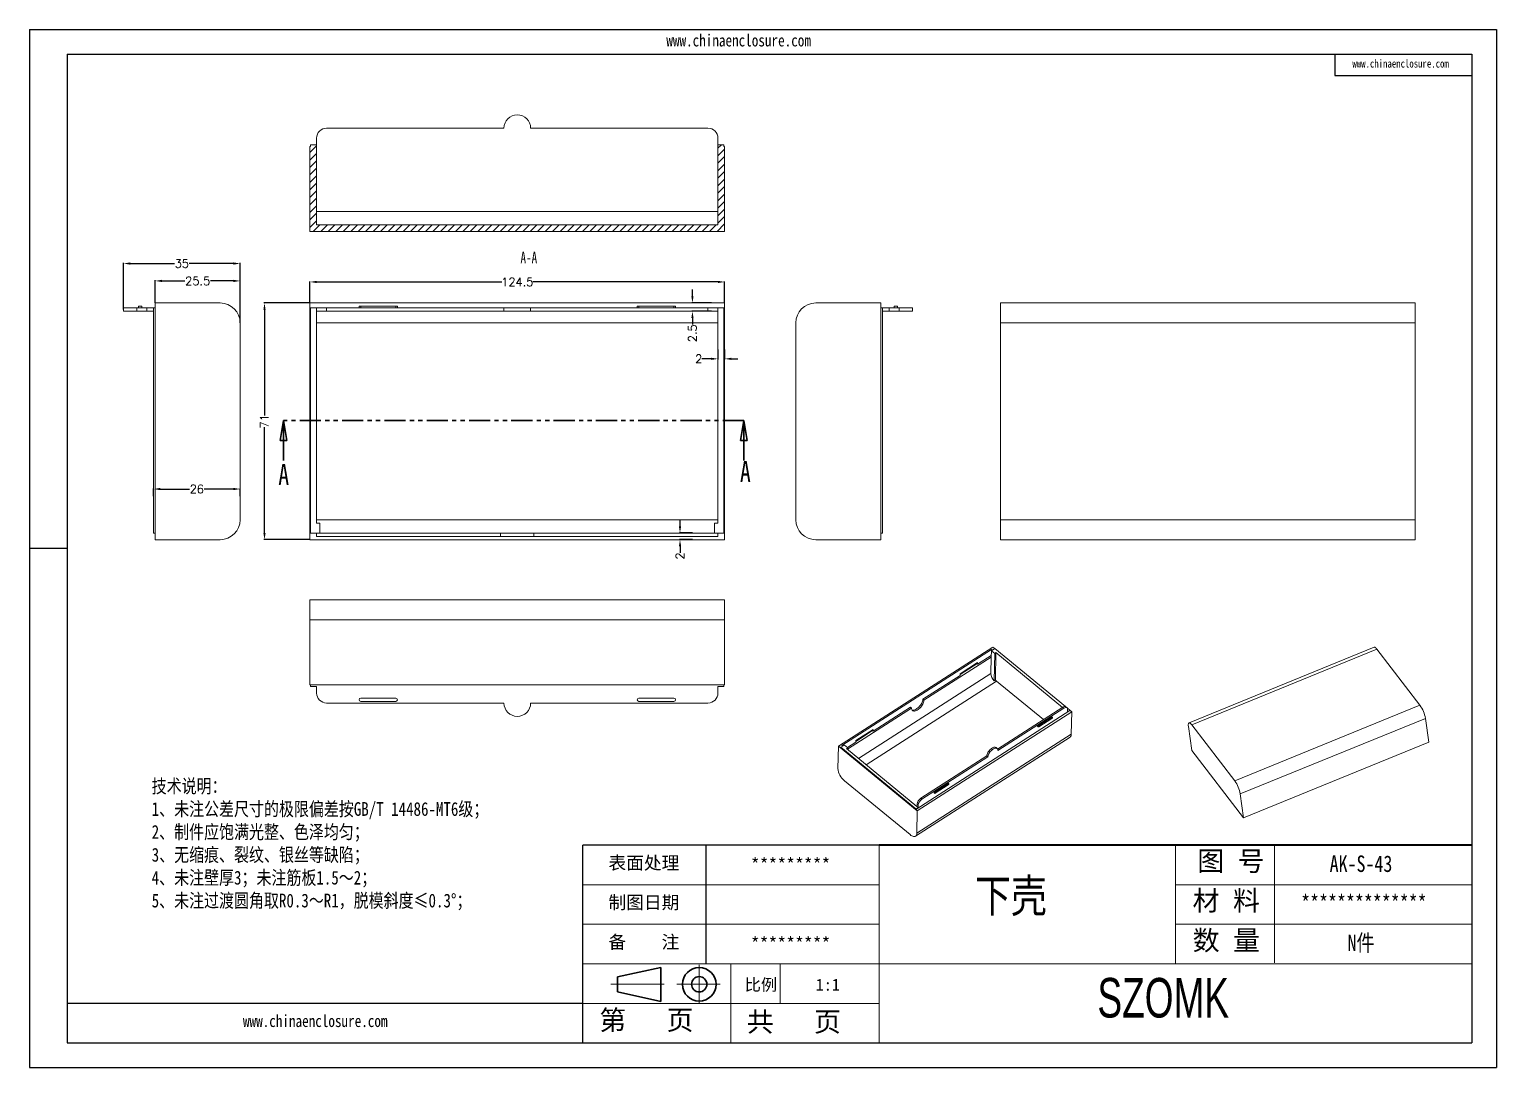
# Model space of a CAD drawing. Header units: inches. Extents: x 1837 to 2754, y 1089 to 1400.
# Drawn here: x 1837.1 to 2277.6, y 1088.5 to 1400 of the extents above; entities that cross this region are included whole.
import ezdxf

# ---------------------------------------------------------------- set-up
doc = ezdxf.new("R2010")
doc.units = ezdxf.units.IN
doc.linetypes.add('CENTER2', pattern=[28.575, 19.05, -3.175, 3.175, -3.175])
doc.linetypes.add('PHANTOM', pattern=[12.7, 6.35, -1.27, 1.27, -1.27, 1.27, -1.27])
doc.layers.add('文字', color=81, linetype='Continuous')
for name, color, linetype, lineweight in [('粗实线', 7, 'Continuous', 30), ('细实线', 3, 'Continuous', 9), ('细点划线', 2, 'CENTER2', 9)]:
    doc.layers.add(name, color=color, linetype=linetype, lineweight=lineweight)
doc.styles.add('SLDTEXTSTYLE0', font='TXT', dxfattribs={"width": 0.75})
doc.styles.add('SLDTEXTSTYLE3', font='TXT', dxfattribs={"width": 0.7})
doc.styles.get("Standard").update_dxf_attribs({"font": 'txt', "bigfont": 'gbcbig.shx'})
doc.styles.add('宋体', font='', dxfattribs={"width": 0.8, "height": 3.5})
doc.styles.add('长仿宋', font='', dxfattribs={"width": 0.7, "height": 4})
doc.styles.get('宋体').set_extended_font_data('SimSun')
doc.styles.get('长仿宋').set_extended_font_data('SimSun')
doc.dimstyles.new('2.5', dxfattribs={"dimtxt": 2.5, "dimasz": 2, "dimexe": 0.18, "dimexo": 0.0625, "dimgap": 0.09, "dimtad": 0, "dimzin": 12, "dimdsep": 46, "dimtxsty": 'Standard', "dimcen": 2, "dimclrd": 3, "dimclre": 3, "dimadec": 0, "dimazin": 0, "dimtfac": 1, "dimtofl": 0, "dimtmove": 0, "dimatfit": 3, "dimfxl": 1, "dimtolj": 1, "dimtzin": 0, "dimarcsym": 0})

# ---------------------------------------------------------------- blocks, each defined once
blk = doc.blocks.new('_CLOSED')
at = {"color": 0, "linetype": 'ByBlock', "lineweight": -2}
for p, q in [((-1, 0.166667), (0, 0)), ((-1, 0.166667), (-1, -0.166667)), ((0, 0), (-1, -0.166667)), ((0, 0), (-1, 0))]:
    blk.add_line(p, q, dxfattribs=at)
blk = doc.blocks.new('*D82')
at = {"color": 3, "lineweight": -2}
for p, q in [((1921.37, 1317.96), (1921.37, 1324.39)), ((1923.37, 1324.21), (1978.94, 1324.21)), ((2043.87, 1324.21), (1988.29, 1324.21)), ((2045.87, 1317.96), (2045.87, 1324.39))]:
    blk.add_line(p, q, dxfattribs=at)
at = {"color": 3}
for points in [[(1923.37, 1324.55), (1923.37, 1323.88), (1921.37, 1324.21)], [(2043.87, 1324.55), (2043.87, 1323.88), (2045.87, 1324.21)]]:
    blk.add_solid(points, dxfattribs=at)
at = {"layer": 'Defpoints', "color": 0}
for p in [(2045.87, 1324.21), (1921.37, 1317.9), (2045.87, 1317.9)]:
    blk.add_point(p, dxfattribs=at)
at = {"color": 0, "insert": (1983.62, 1324.21), "char_height": 2.5, "attachment_point": 5}
blk.add_mtext('\\A1;124.5', dxfattribs=at)
blk = doc.blocks.new('*D83')
at = {"color": 3, "lineweight": -2}
for p, q in [((1921.31, 1317.9), (1907.54, 1317.9)), ((1907.72, 1315.9), (1907.72, 1284.15)), ((1907.72, 1248.9), (1907.72, 1280.64)), ((1921.31, 1246.9), (1907.54, 1246.9))]:
    blk.add_line(p, q, dxfattribs=at)
at = {"color": 3}
for points in [[(1907.39, 1315.9), (1908.06, 1315.9), (1907.72, 1317.9)], [(1907.39, 1248.9), (1908.06, 1248.9), (1907.72, 1246.9)]]:
    blk.add_solid(points, dxfattribs=at)
at = {"layer": 'Defpoints', "color": 0}
for p in [(1907.72, 1317.9), (1921.37, 1317.9), (1921.37, 1246.9)]:
    blk.add_point(p, dxfattribs=at)
at = {"color": 0, "insert": (1907.72, 1282.4), "char_height": 2.5, "attachment_point": 5, "rotation": 90}
blk.add_mtext('\\A1;71', dxfattribs=at)
blk = doc.blocks.new('*D84')
at = {"color": 3, "lineweight": -2}
for p, q in [((1874.91, 1317.96), (1874.91, 1324.7)), ((1876.91, 1324.52), (1883.82, 1324.52)), ((1898.41, 1324.52), (1891.5, 1324.52)), ((1900.41, 1311.96), (1900.41, 1324.7))]:
    blk.add_line(p, q, dxfattribs=at)
at = {"color": 3}
for points in [[(1876.91, 1324.85), (1876.91, 1324.18), (1874.91, 1324.52)], [(1898.41, 1324.85), (1898.41, 1324.18), (1900.41, 1324.52)]]:
    blk.add_solid(points, dxfattribs=at)
at = {"layer": 'Defpoints', "color": 0}
for p in [(1874.91, 1324.52), (1874.91, 1317.9), (1900.41, 1311.9)]:
    blk.add_point(p, dxfattribs=at)
at = {"color": 0, "insert": (1887.66, 1324.52), "char_height": 2.5, "attachment_point": 5}
blk.add_mtext('\\A1;25.5', dxfattribs=at)
blk = doc.blocks.new('*D85')
at = {"color": 3, "lineweight": -2}
for p, q in [((1865.41, 1315.96), (1865.41, 1329.92)), ((1867.41, 1329.74), (1880.74, 1329.74)), ((1898.41, 1329.74), (1885.08, 1329.74)), ((1900.41, 1311.96), (1900.41, 1329.92))]:
    blk.add_line(p, q, dxfattribs=at)
at = {"color": 3}
for points in [[(1867.41, 1330.07), (1867.41, 1329.4), (1865.41, 1329.74)], [(1898.41, 1330.07), (1898.41, 1329.4), (1900.41, 1329.74)]]:
    blk.add_solid(points, dxfattribs=at)
at = {"layer": 'Defpoints', "color": 0}
for p in [(1865.41, 1329.74), (1865.41, 1315.9), (1900.41, 1311.9)]:
    blk.add_point(p, dxfattribs=at)
at = {"color": 0, "insert": (1882.91, 1329.74), "char_height": 2.5, "attachment_point": 5}
blk.add_mtext('\\A1;35', dxfattribs=at)
blk = doc.blocks.new('*D86')
at = {"color": 3, "lineweight": -2}
for p, q in [((1874.41, 1259.91), (1874.41, 1262.27)), ((1876.41, 1262.09), (1885.24, 1262.09)), ((1898.41, 1262.09), (1889.58, 1262.09)), ((1900.41, 1259.91), (1900.41, 1262.27))]:
    blk.add_line(p, q, dxfattribs=at)
at = {"color": 3}
for points in [[(1876.41, 1262.42), (1876.41, 1261.75), (1874.41, 1262.09)], [(1898.41, 1262.42), (1898.41, 1261.75), (1900.41, 1262.09)]]:
    blk.add_solid(points, dxfattribs=at)
at = {"layer": 'Defpoints', "color": 0}
for p in [(1874.41, 1262.09), (1874.41, 1259.85), (1900.41, 1259.85)]:
    blk.add_point(p, dxfattribs=at)
at = {"color": 0, "insert": (1887.41, 1262.09), "char_height": 2.5, "attachment_point": 5}
blk.add_mtext('\\A1;26', dxfattribs=at)
blk = doc.blocks.new('*D88')
at = {"color": 3, "lineweight": -2}
for p, q in [((2036.21, 1319.9), (2036.21, 1321.9)), ((2041.89, 1317.9), (2036.03, 1317.9)), ((2041.89, 1315.4), (2036.03, 1315.4)), ((2036.21, 1313.4), (2036.21, 1311.4))]:
    blk.add_line(p, q, dxfattribs=at)
at = {"color": 3}
for points in [[(2035.87, 1319.9), (2036.54, 1319.9), (2036.21, 1317.9)], [(2035.87, 1313.4), (2036.54, 1313.4), (2036.21, 1315.4)]]:
    blk.add_solid(points, dxfattribs=at)
at = {"layer": 'Defpoints', "color": 0}
for p in [(2041.95, 1317.9), (2036.21, 1315.4), (2041.95, 1315.4)]:
    blk.add_point(p, dxfattribs=at)
at = {"color": 0, "insert": (2036.21, 1308.81), "char_height": 2.5, "attachment_point": 5, "rotation": 90}
blk.add_mtext('\\A1;2.5', dxfattribs=at)
blk = doc.blocks.new('*D89')
at = {"color": 3, "lineweight": -2}
for p, q in [((2043.87, 1303.93), (2043.87, 1300.97)), ((2045.87, 1303.93), (2045.87, 1300.97)), ((2041.87, 1301.15), (2039, 1301.15)), ((2047.87, 1301.15), (2049.87, 1301.15))]:
    blk.add_line(p, q, dxfattribs=at)
at = {"color": 3}
for points in [[(2041.87, 1301.48), (2041.87, 1300.81), (2043.87, 1301.15)], [(2047.87, 1301.48), (2047.87, 1300.81), (2045.87, 1301.15)]]:
    blk.add_solid(points, dxfattribs=at)
at = {"layer": 'Defpoints', "color": 0}
for p in [(2043.87, 1304), (2045.87, 1304), (2043.87, 1301.15)]:
    blk.add_point(p, dxfattribs=at)
at = {"color": 0, "insert": (2038.07, 1301.15), "char_height": 2.5, "attachment_point": 5}
blk.add_mtext('\\A1;2', dxfattribs=at)
blk = doc.blocks.new('*D90')
at = {"color": 3, "lineweight": -2}
for p, q in [((2032.47, 1250.9), (2032.47, 1252.9)), ((2036.2, 1248.9), (2032.29, 1248.9)), ((2036.2, 1246.9), (2032.29, 1246.9)), ((2032.47, 1244.9), (2032.47, 1242.9))]:
    blk.add_line(p, q, dxfattribs=at)
at = {"color": 3}
for points in [[(2032.14, 1250.9), (2032.81, 1250.9), (2032.47, 1248.9)], [(2032.14, 1244.9), (2032.81, 1244.9), (2032.47, 1246.9)]]:
    blk.add_solid(points, dxfattribs=at)
at = {"layer": 'Defpoints', "color": 0}
for p in [(2032.47, 1248.9), (2036.27, 1248.9), (2036.27, 1246.9)]:
    blk.add_point(p, dxfattribs=at)
at = {"color": 0, "insert": (2032.47, 1241.97), "char_height": 2.5, "attachment_point": 5, "rotation": 90}
blk.add_mtext('\\A1;2', dxfattribs=at)

msp = doc.modelspace()

# ---------------------------------------------------------------- hatches: boundary and pattern name
at = {"linetype": 'Continuous', "lineweight": 0}
h = msp.add_hatch(dxfattribs=at)
h.set_pattern_fill('ANSI31', color=4, scale=0.5, style=0)
h.set_pattern_definition([(45, (-538.1754, -353.3946), (-1.122532, 1.122532), [])])
h.paths.add_polyline_path([(1923.368, 1365.341), (1921.568, 1365.341), (1921.568, 1364.841), (1921.368, 1364.841), (1921.368, 1339.341), (2045.868, 1339.341), (2045.868, 1364.841), (2045.668, 1364.841), (2045.668, 1365.341), (2043.868, 1365.341), (2043.868, 1341.341), (1923.368, 1341.341)], flags=0)

# ---------------------------------------------------------------- linework, layer by layer
for p, q in [((1837.128, 1399.984), (2277.64, 1399.984)), ((1837.128, 1399.984), (1837.128, 1088.511)), ((2277.64, 1399.984), (2277.64, 1088.511)), ((1848.527, 1392.568), (2270.224, 1392.568)), ((1848.527, 1392.568), (1848.527, 1095.927)), ((2229.024, 1392.568), (2229.024, 1386.131)), ((2270.224, 1392.568), (2270.224, 1095.927)), ((2229.024, 1386.131), (2270.224, 1386.131)), ((1848.527, 1244.248), (1837.128, 1244.248)), ((1837.128, 1232.712), (1837.128, 1088.511)), ((2092.239, 1155.256), (2003.247, 1155.256)), ((2003.247, 1095.927), (2003.247, 1155.256)), ((2040.327, 1119.659), (2040.327, 1155.256)), ((2003.247, 1107.793), (1848.527, 1107.793)), ((1848.527, 1095.927), (2270.224, 1095.927)), ((1837.128, 1088.511), (2277.64, 1088.511)), ((1837.128, 1088.511), (2041.069, 1088.511))]:
    msp.add_line(p, q)
at = {"color": 7, "linetype": 'Continuous', "lineweight": 15}
for p, q in [((1926.368, 1370.341), (1979.618, 1370.341)), ((1987.618, 1370.341), (2040.868, 1370.341)), ((1923.368, 1367.341), (1923.368, 1365.341)), ((2043.868, 1367.341), (2043.868, 1365.341)), ((1921.568, 1364.841), (1921.368, 1364.841)), ((1921.368, 1364.841), (1921.368, 1339.341)), ((1921.568, 1365.341), (1921.568, 1364.841)), ((1921.568, 1365.341), (1923.368, 1365.341)), ((1923.368, 1365.341), (1923.368, 1341.341)), ((2043.868, 1365.341), (2045.668, 1365.341)), ((2043.868, 1341.341), (2043.868, 1365.341)), ((2045.668, 1365.341), (2045.668, 1364.841)), ((2045.868, 1364.841), (2045.668, 1364.841)), ((2045.868, 1339.341), (2045.868, 1364.841)), ((2043.868, 1345.341), (1923.368, 1345.341)), ((1921.368, 1339.341), (2045.868, 1339.341)), ((1923.368, 1341.341), (2043.868, 1341.341)), ((1874.911, 1246.897), (1874.911, 1317.897)), ((1874.911, 1317.897), (1894.411, 1317.897)), ((1921.368, 1317.897), (1921.368, 1246.897)), ((2045.868, 1317.897), (1921.368, 1317.897)), ((2045.868, 1246.897), (2045.868, 1317.897)), ((2092.735, 1317.897), (2073.235, 1317.897)), ((2092.735, 1317.897), (2092.735, 1246.897)), ((2128.693, 1317.897), (2253.193, 1317.897)), ((2128.693, 1311.897), (2128.693, 1317.897)), ((2253.193, 1317.897), (2253.193, 1311.897)), ((1865.411, 1316.397), (1865.411, 1315.397)), ((1869.411, 1316.397), (1865.411, 1316.397)), ((1869.411, 1315.397), (1865.411, 1315.397)), ((1869.411, 1315.397), (1869.411, 1316.397)), ((1869.411, 1316.397), (1872.411, 1316.397)), ((1872.411, 1315.397), (1869.411, 1315.397)), ((1869.911, 1316.897), (1869.911, 1316.397)), ((1869.911, 1316.897), (1870.911, 1316.897)), ((1870.911, 1316.897), (1870.911, 1316.397)), ((1872.411, 1316.397), (1872.411, 1315.397)), ((1872.411, 1316.397), (1874.411, 1316.397)), ((1872.411, 1315.397), (1874.411, 1315.397)), ((1874.911, 1316.397), (1874.411, 1316.397)), ((1874.411, 1248.897), (1874.411, 1316.397)), ((1921.568, 1248.897), (1921.568, 1316.397)), ((1921.568, 1316.397), (1923.368, 1316.397)), ((1923.368, 1315.397), (1923.368, 1316.397)), ((1923.368, 1316.397), (1926.368, 1316.397)), ((1926.368, 1315.397), (1923.368, 1315.397)), ((1923.368, 1315.397), (1923.368, 1251.897)), ((1926.368, 1316.397), (1926.368, 1315.397)), ((1979.618, 1316.397), (1926.368, 1316.397)), ((1926.368, 1315.397), (1979.618, 1315.397)), ((1936.118, 1316.897), (1936.118, 1316.397)), ((1936.618, 1316.897), (1936.118, 1316.897)), ((1936.618, 1316.897), (1936.618, 1316.397)), ((1947.118, 1316.897), (1936.618, 1316.897)), ((1947.118, 1316.897), (1947.118, 1316.397)), ((1947.618, 1316.897), (1947.118, 1316.897)), ((1947.618, 1316.397), (1947.618, 1316.897)), ((1979.618, 1315.397), (1979.618, 1316.397)), ((1987.618, 1316.397), (1979.618, 1316.397)), ((1987.618, 1315.397), (1979.618, 1315.397)), ((1987.618, 1316.397), (1987.618, 1315.397)), ((2040.868, 1316.397), (1987.618, 1316.397)), ((1987.618, 1315.397), (2040.868, 1315.397)), ((2019.618, 1316.897), (2019.618, 1316.397)), ((2019.618, 1316.897), (2020.118, 1316.897)), ((2020.118, 1316.897), (2020.118, 1316.397)), ((2020.118, 1316.897), (2030.618, 1316.897)), ((2030.618, 1316.897), (2030.618, 1316.397)), ((2030.618, 1316.897), (2031.118, 1316.897)), ((2031.118, 1316.397), (2031.118, 1316.897)), ((2040.868, 1315.397), (2040.868, 1316.397)), ((2040.868, 1316.397), (2043.868, 1316.397)), ((2043.868, 1315.397), (2040.868, 1315.397)), ((2043.868, 1316.397), (2043.868, 1315.397)), ((2043.868, 1316.397), (2045.668, 1316.397)), ((2043.868, 1251.897), (2043.868, 1315.397)), ((2045.668, 1248.897), (2045.668, 1316.397)), ((2092.735, 1316.397), (2093.235, 1316.397)), ((2093.235, 1248.897), (2093.235, 1316.397)), ((2095.235, 1316.397), (2093.235, 1316.397)), ((2095.235, 1315.397), (2093.235, 1315.397)), ((2095.235, 1315.397), (2095.235, 1316.397)), ((2095.235, 1316.397), (2098.235, 1316.397)), ((2098.235, 1315.397), (2095.235, 1315.397)), ((2096.735, 1316.897), (2096.735, 1316.397)), ((2097.735, 1316.897), (2096.735, 1316.897)), ((2097.735, 1316.897), (2097.735, 1316.397)), ((2098.235, 1316.397), (2098.235, 1315.397)), ((2102.235, 1316.397), (2098.235, 1316.397)), ((2102.235, 1315.397), (2098.235, 1315.397)), ((2102.235, 1315.397), (2102.235, 1316.397)), ((1900.411, 1252.897), (1900.411, 1311.897)), ((1923.368, 1311.897), (2043.868, 1311.897)), ((2067.235, 1311.897), (2067.235, 1252.897)), ((2253.193, 1311.897), (2128.693, 1311.897)), ((2128.693, 1252.897), (2128.693, 1311.897)), ((2253.193, 1311.897), (2253.193, 1252.897)), ((2043.868, 1252.897), (1923.368, 1252.897)), ((1924.368, 1251.897), (1923.368, 1251.897)), ((1924.368, 1248.897), (1924.368, 1251.897)), ((2042.868, 1248.897), (2042.868, 1251.897)), ((2042.868, 1251.897), (2043.868, 1251.897)), ((2128.693, 1252.897), (2253.193, 1252.897)), ((2128.693, 1246.897), (2128.693, 1252.897)), ((2253.193, 1252.897), (2253.193, 1246.897)), ((1874.911, 1248.897), (1874.411, 1248.897)), ((1874.911, 1246.897), (1894.411, 1246.897)), ((1921.368, 1246.897), (2045.868, 1246.897)), ((1924.368, 1248.897), (1921.568, 1248.897)), ((1923.368, 1248.897), (1923.368, 1247.897)), ((1923.368, 1247.897), (2043.868, 1247.897)), ((1978.618, 1248.897), (1924.368, 1248.897)), ((1978.618, 1248.897), (1978.618, 1247.897)), ((1988.618, 1248.897), (1978.618, 1248.897)), ((2042.868, 1248.897), (1988.618, 1248.897)), ((1988.618, 1247.897), (1988.618, 1248.897)), ((2045.668, 1248.897), (2042.868, 1248.897)), ((2043.868, 1247.897), (2043.868, 1248.897)), ((2092.735, 1246.897), (2073.235, 1246.897)), ((2092.735, 1248.897), (2093.235, 1248.897)), ((2253.193, 1246.897), (2128.693, 1246.897)), ((1921.368, 1222.889), (1921.368, 1228.889)), ((1921.368, 1228.889), (2045.868, 1228.889)), ((2045.868, 1228.889), (2045.868, 1222.889)), ((2045.868, 1222.889), (1921.368, 1222.889)), ((1921.368, 1203.389), (1921.368, 1222.889)), ((2045.868, 1203.389), (2045.868, 1222.889)), ((2126.387, 1214.679), (2080.02, 1184.956)), ((2125.976, 1213.928), (2081.098, 1185.16)), ((2105.699, 1198.745), (2125.903, 1211.697)), ((2125.912, 1212.191), (2121.752, 1209.523)), ((2125.804, 1206.713), (2125.903, 1211.697)), ((2125.903, 1211.697), (2125.94, 1213.588)), ((2125.94, 1213.588), (2126.983, 1214.256)), ((2125.94, 1213.588), (2126.941, 1212.767)), ((2125.969, 1213.606), (2125.976, 1213.928)), ((2126.193, 1213.75), (2125.976, 1213.928)), ((2126.938, 1214.227), (2126.387, 1214.679)), ((2126.778, 1204.561), (2126.941, 1212.767)), ((2126.941, 1212.767), (2127.313, 1213.006)), ((2126.983, 1214.256), (2148.231, 1196.828)), ((2127.151, 1204.799), (2127.313, 1213.006)), ((2147.332, 1196.586), (2127.313, 1213.006)), ((2240.856, 1214.603), (2185.278, 1191.918)), ((2241.683, 1214.034), (2186.106, 1191.349)), ((2241.683, 1214.034), (2254.625, 1197.21)), ((2121.585, 1209.66), (2116.543, 1206.428)), ((2116.548, 1206.697), (2121.762, 1210.039)), ((2121.59, 1209.929), (2121.585, 1209.66)), ((2121.585, 1209.66), (2121.752, 1209.523)), ((2121.762, 1210.039), (2121.752, 1209.523)), ((2045.868, 1203.389), (1921.368, 1203.389)), ((1921.568, 1203.389), (1921.568, 1202.889)), ((1921.568, 1202.889), (1923.368, 1202.889)), ((1923.368, 1200.889), (1923.368, 1202.889)), ((2043.868, 1202.889), (2045.668, 1202.889)), ((2043.868, 1200.889), (2043.868, 1202.889)), ((2045.668, 1203.389), (2045.668, 1202.889)), ((2116.538, 1206.181), (2105.365, 1199.019)), ((2116.538, 1206.181), (2116.548, 1206.697)), ((2127.151, 1204.799), (2126.778, 1204.561)), ((2141.594, 1192.908), (2127.484, 1204.482)), ((1936.618, 1199.389), (1947.118, 1199.389)), ((1947.118, 1198.389), (1936.618, 1198.389)), ((2030.618, 1199.389), (2020.118, 1199.389)), ((2020.118, 1198.389), (2030.618, 1198.389)), ((2105.699, 1198.745), (2105.365, 1199.019)), ((1979.618, 1197.889), (1926.368, 1197.889)), ((2040.868, 1197.889), (1987.618, 1197.889)), ((2082.8, 1184.067), (2101.974, 1196.358)), ((2101.641, 1196.632), (2090.468, 1189.469)), ((2101.641, 1196.632), (2101.974, 1196.358)), ((2149.494, 1195.618), (2103.276, 1165.99)), ((2103.701, 1165.532), (2150.069, 1195.255)), ((2147.41, 1196.636), (2127.822, 1184.08)), ((2127.912, 1183.65), (2147.743, 1196.363)), ((2147.743, 1196.363), (2147.41, 1196.636)), ((2148.674, 1196.491), (2148.341, 1196.765)), ((2148.758, 1196.396), (2149.497, 1195.79)), ((2148.84, 1196.048), (2148.827, 1195.36)), ((2149.497, 1195.79), (2148.827, 1195.36)), ((2149.494, 1195.618), (2149.497, 1195.79)), ((2150.069, 1195.255), (2149.496, 1195.725)), ((2150.069, 1195.255), (2149.936, 1188.552)), ((2199.048, 1174.526), (2254.625, 1197.21)), ((2085.259, 1186.374), (2090.301, 1189.606)), ((2090.478, 1189.985), (2085.264, 1186.643)), ((2090.301, 1189.606), (2090.306, 1189.875)), ((2090.301, 1189.606), (2090.468, 1189.469)), ((2090.468, 1189.469), (2090.478, 1189.985)), ((2139.85, 1190.872), (2140.017, 1190.735)), ((2140.012, 1191.237), (2143.923, 1193.744)), ((2140.179, 1191.1), (2140.012, 1191.237)), ((2144.083, 1193.263), (2140.172, 1190.756)), ((2140.179, 1191.1), (2144.089, 1193.607)), ((2144.089, 1193.607), (2143.923, 1193.744)), ((2144.245, 1193.628), (2144.078, 1193.765)), ((2186.091, 1183.673), (2185.096, 1190.851)), ((2199.048, 1174.526), (2186.106, 1191.349)), ((2256.247, 1193.291), (2200.67, 1170.606)), ((2257.243, 1186.113), (2256.247, 1193.291)), ((2080.765, 1184.629), (2081.807, 1185.297)), ((2081.098, 1185.16), (2081.316, 1184.982)), ((2081.807, 1185.297), (2082.808, 1184.476)), ((2085.254, 1186.127), (2082.751, 1184.523)), ((2085.264, 1186.643), (2085.254, 1186.127)), ((2103.187, 1157.945), (2149.554, 1187.668)), ((2103.569, 1158.829), (2149.936, 1188.552)), ((2257.243, 1186.113), (2201.666, 1163.429)), ((2080.02, 1184.956), (2079.887, 1178.253)), ((2080.02, 1184.956), (2103.701, 1165.532)), ((2080.761, 1184.457), (2080.765, 1184.629)), ((2080.761, 1184.457), (2103.276, 1165.99)), ((2080.765, 1184.629), (2103.279, 1166.162)), ((2082.808, 1184.476), (2082.436, 1184.238)), ((2082.436, 1184.238), (2103.616, 1166.866)), ((2082.798, 1183.941), (2082.808, 1184.476)), ((2124.599, 1182.013), (2104.767, 1169.301)), ((2105.101, 1169.027), (2124.932, 1181.74)), ((2124.932, 1181.74), (2124.599, 1182.013)), ((2127.69, 1184.241), (2127.357, 1184.515)), ((2201.666, 1163.429), (2186.091, 1183.673)), ((2081.848, 1174.549), (2101.527, 1158.408)), ((2112.825, 1173.809), (2108.915, 1171.302)), ((2109.075, 1170.822), (2112.985, 1173.328)), ((2112.992, 1173.672), (2109.081, 1171.165)), ((2112.992, 1173.672), (2112.825, 1173.809)), ((2113.147, 1173.694), (2112.98, 1173.83)), ((2103.629, 1167.553), (2103.616, 1166.866)), ((2103.963, 1167.28), (2103.629, 1167.553)), ((2104.767, 1169.301), (2105.101, 1169.027)), ((2108.753, 1170.937), (2108.919, 1170.8)), ((2109.081, 1171.165), (2108.915, 1171.302)), ((2201.666, 1163.429), (2200.67, 1170.606)), ((2103.276, 1165.99), (2103.279, 1166.162)), ((2103.949, 1166.592), (2103.279, 1166.162)), ((2103.701, 1165.532), (2103.569, 1158.829)), ((2103.616, 1166.866), (2103.949, 1166.592)), ((2103.963, 1167.28), (2103.949, 1166.592))]:
    msp.add_line(p, q, dxfattribs=at)
at = {"color": 1, "linetype": 'PHANTOM', "lineweight": 30}
msp.add_line((2051.675, 1282.647), (1913.383, 1282.647), dxfattribs=at)
at = {"color": 7, "linetype": 'Continuous', "lineweight": 30}
for p, q in [((1913.383, 1270.647), (1913.383, 1282.647)), ((2051.675, 1270.647), (2051.675, 1282.647))]:
    msp.add_line(p, q, dxfattribs=at)
at = {"color": 8, "linetype": 'Continuous', "lineweight": 15}
for p, q in [((2125.804, 1206.713), (2086.08, 1181.248)), ((2088.344, 1179.392), (2127.484, 1204.482))]:
    msp.add_line(p, q, dxfattribs=at)
at = {"color": 7, "linetype": 'Continuous', "lineweight": 15, "flags": 128}
for points in [[(2240.856, 1214.603), (2240.896, 1214.614), (2241.02, 1214.608), (2241.164, 1214.545), (2241.325, 1214.426), (2241.499, 1214.255), (2241.683, 1214.034)], [(2101.974, 1196.358), (2101.99, 1196.115), (2102.047, 1195.904), (2102.144, 1195.73), (2102.279, 1195.597), (2102.448, 1195.508), (2102.649, 1195.464), (2102.876, 1195.466), (2103.124, 1195.516), (2103.389, 1195.61), (2103.663, 1195.749), (2103.942, 1195.927), (2104.218, 1196.142), (2104.485, 1196.388), (2104.738, 1196.66), (2104.971, 1196.952), (2105.178, 1197.258), (2105.356, 1197.57), (2105.499, 1197.881), (2105.606, 1198.186), (2105.673, 1198.476), (2105.699, 1198.745)], [(2102.107, 1195.784), (2102.115, 1195.781), (2102.315, 1195.737), (2102.542, 1195.74), (2102.791, 1195.789), (2103.055, 1195.884), (2103.33, 1196.022), (2103.608, 1196.201), (2103.884, 1196.415), (2104.152, 1196.661), (2104.404, 1196.934), (2104.637, 1197.226), (2104.845, 1197.531), (2105.022, 1197.843), (2105.166, 1198.155), (2105.272, 1198.459), (2105.339, 1198.749), (2105.365, 1199.019)], [(2147.41, 1196.636), (2147.627, 1196.756), (2147.836, 1196.832), (2148.027, 1196.86), (2148.194, 1196.841), (2148.33, 1196.773), (2148.341, 1196.765)], [(2148.84, 1196.048), (2148.823, 1196.235), (2148.763, 1196.388), (2148.663, 1196.5), (2148.527, 1196.567), (2148.361, 1196.587), (2148.169, 1196.558), (2147.961, 1196.483), (2147.743, 1196.363)], [(2139.85, 1190.872), (2139.835, 1190.889), (2139.823, 1190.946), (2139.838, 1191.021), (2139.88, 1191.102), (2139.941, 1191.178), (2140.012, 1191.237)], [(2140.172, 1190.756), (2140.101, 1190.724), (2140.041, 1190.722), (2140.002, 1190.752), (2139.989, 1190.809), (2140.005, 1190.884), (2140.046, 1190.965), (2140.107, 1191.041), (2140.179, 1191.1)], [(2144.089, 1193.607), (2144.16, 1193.64), (2144.22, 1193.641), (2144.259, 1193.611), (2144.272, 1193.554), (2144.257, 1193.48), (2144.215, 1193.398), (2144.154, 1193.322), (2144.083, 1193.263)], [(2186.106, 1191.349), (2185.921, 1191.57), (2185.747, 1191.742), (2185.587, 1191.86), (2185.443, 1191.923), (2185.319, 1191.93), (2185.217, 1191.88), (2185.139, 1191.774), (2185.088, 1191.614), (2185.063, 1191.404), (2185.066, 1191.148), (2185.096, 1190.851)], [(2124.599, 1182.013), (2124.624, 1182.253), (2124.688, 1182.512), (2124.791, 1182.783), (2124.93, 1183.059), (2125.1, 1183.333), (2125.296, 1183.597), (2125.515, 1183.844), (2125.749, 1184.067), (2125.993, 1184.26), (2126.239, 1184.418), (2126.481, 1184.536), (2126.712, 1184.611), (2126.926, 1184.642), (2127.117, 1184.627), (2127.281, 1184.567), (2127.357, 1184.515)], [(2124.932, 1181.74), (2124.957, 1181.979), (2125.022, 1182.238), (2125.125, 1182.509), (2125.263, 1182.786), (2125.433, 1183.06), (2125.63, 1183.324), (2125.848, 1183.57), (2126.083, 1183.793), (2126.326, 1183.986), (2126.572, 1184.144), (2126.814, 1184.262), (2127.045, 1184.338), (2127.26, 1184.368), (2127.451, 1184.353), (2127.614, 1184.293), (2127.745, 1184.189), (2127.84, 1184.045), (2127.896, 1183.863), (2127.912, 1183.65)], [(2112.985, 1173.328), (2113.057, 1173.387), (2113.118, 1173.463), (2113.159, 1173.545), (2113.175, 1173.62), (2113.162, 1173.676), (2113.122, 1173.706), (2113.063, 1173.705), (2112.992, 1173.672)], [(2108.915, 1171.302), (2108.843, 1171.243), (2108.782, 1171.167), (2108.74, 1171.086), (2108.725, 1171.011), (2108.738, 1170.954), (2108.753, 1170.937)], [(2109.081, 1171.165), (2109.01, 1171.107), (2108.949, 1171.031), (2108.907, 1170.949), (2108.892, 1170.874), (2108.905, 1170.818), (2108.944, 1170.788), (2109.004, 1170.789), (2109.075, 1170.822)], [(2101.527, 1158.408), (2101.812, 1158.196), (2102.092, 1158.029), (2102.362, 1157.913), (2102.615, 1157.848), (2102.847, 1157.837), (2103.053, 1157.88), (2103.229, 1157.975), (2103.371, 1158.121), (2103.476, 1158.315), (2103.543, 1158.552), (2103.569, 1158.829)]]:
    msp.add_lwpolyline(points, dxfattribs=at)
at = {"color": 7, "linetype": 'Continuous', "lineweight": 15}
for centre, radius, start, end in [((1926.368, 1367.341), 3, 90, 180), ((1983.618, 1370.341), 4, 0, 180), ((2040.868, 1367.341), 3, 0, 90), ((1894.411, 1311.897), 6, 0, 90), ((2073.235, 1311.897), 6, 90, 180), ((1894.411, 1252.897), 6, 270, 0), ((2073.235, 1252.897), 6, 180, 270), ((2129.274, 1206.987), 3.481, 184.52068, 224.19565), ((2129.55, 1206.982), 3.244, 222.29831, 230.42481), ((1926.368, 1200.889), 3, 180, 270), ((1936.618, 1198.889), 0.5, 90, 270), ((1947.118, 1198.889), 0.5, 270, 90), ((2020.118, 1198.889), 0.5, 90, 270), ((2030.618, 1198.889), 0.5, 270, 90), ((2040.868, 1200.889), 3, 270, 0), ((1983.618, 1197.889), 4, 180, 0), ((2246.905, 1191.719), 9.474, 9.55005, 35.42341), ((2144.015, 1193.65), 0.132, 61.33022, 134.39514), ((2148.958, 1188.451), 0.984, 307.30473, 5.93578), ((2085.271, 1178.732), 5.405, 185.08139, 230.70349), ((2112.917, 1173.715), 0.132, 61.33022, 134.39514), ((2191.352, 1169.045), 9.448, 9.51425, 35.45921), ((2106.068, 1167.209), 2.463, 121.89027, 171.97812), ((2106.402, 1166.936), 2.463, 121.89027, 171.97812)]:
    msp.add_arc(centre, radius, start, end, dxfattribs=at)
at = {"layer": '粗实线', "color": 7, "lineweight": 40}
msp.add_line((2270.224, 1155.256), (2092.239, 1155.256), dxfattribs=at)
at = {"layer": '粗实线', "color": 7}
for p, q in [((2026.698, 1118.548), (2013.733, 1115.8)), ((2013.733, 1115.8), (2013.733, 1111.215)), ((2026.698, 1118.548), (2026.698, 1108.388)), ((2013.733, 1111.215), (2026.698, 1108.388))]:
    msp.add_line(p, q, dxfattribs=at)
for radius in [5.041, 2.293]:
    msp.add_circle((2038.237, 1113.508), radius, dxfattribs=at)
at = {"layer": '细实线', "color": 7}
for p, q in [((2092.239, 1155.256), (2092.239, 1095.927)), ((2181.232, 1155.256), (2181.232, 1119.659)), ((2210.896, 1155.256), (2210.896, 1119.908)), ((2092.239, 1143.39), (2003.247, 1143.39)), ((2270.224, 1143.39), (2181.232, 1143.39)), ((2092.239, 1131.524), (2003.247, 1131.524)), ((2270.224, 1131.524), (2181.232, 1131.524)), ((2270.224, 1119.659), (2003.247, 1119.659)), ((2047.743, 1119.659), (2047.743, 1095.927)), ((2062.575, 1119.659), (2062.575, 1107.793)), ((2092.239, 1107.793), (2003.247, 1107.793))]:
    msp.add_line(p, q, dxfattribs=at)
at = {"layer": '细点划线', "color": 7}
for p, q in [((2038.237, 1119.31), (2038.237, 1107.793)), ((2011.666, 1113.508), (2027.691, 1113.508)), ((2031.496, 1113.508), (2044.523, 1113.508))]:
    msp.add_line(p, q, dxfattribs=at)

# ---------------------------------------------------------------- block references
at = {"color": 7, "linetype": 'Continuous', "lineweight": 30, "xscale": 6, "yscale": 6, "rotation": 90}
for p in [(1913.383, 1282.647), (2051.675, 1282.647)]:
    msp.add_blockref('_CLOSED', p, dxfattribs=at)

# ---------------------------------------------------------------- texts
at = {"color": 0, "linetype": 'Continuous', "lineweight": 0, "insert": (1987.081, 1333.301), "char_height": 3.5, "attachment_point": 2, "style": 'SLDTEXTSTYLE3'}
msp.add_mtext('A-A', dxfattribs=at)
at = {"color": 7, "linetype": 'Continuous', "char_height": 6.35, "attachment_point": 1, "style": 'SLDTEXTSTYLE0'}
for insert in [(1911.872, 1269.621), (2050.467, 1270.53)]:
    msp.add_mtext('A', dxfattribs=dict(at, insert=insert))
at = {"char_height": 3.90222, "width": 2217.82526, "attachment_point": 1}
for s, insert in [('{\\fSimHei|b0|i0|c134|p49;表面处理}', (2010.986, 1151.888)), ('{\\fSimHei|b0|i0|c134|p49;*********}', (2053.725, 1151.386)), ('{\\fSimHei|b0|i0|c134|p49;制图日期}', (2010.986, 1140.022)), ('{\\fSimHei|b0|i0|c134|p49;备    注}', (2010.986, 1128.157)), ('{\\fSimHei|b0|i0|c134|p49;*********}', (2053.725, 1127.655))]:
    msp.add_mtext(s, dxfattribs=dict(at, insert=insert))
at = {"layer": '文字', "color": 0, "attachment_point": 1, "style": '宋体'}
for s, insert, char_height, width in [('www.chinaenclosure.com', (2028.367, 1398.489), 3.62561, 63.69851), ('www.chinaenclosure.com', (2234.332, 1390.938), 2.41707, 42.46567), ('{\\H1.111x;技术说明：\\P1、未注公差尺寸的极限偏差按GB/T 14486-MT6级；\\P2、制件应饱满光整、色泽均匀；\\P3、无缩痕、裂纹、银丝等缺陷；\\P4、未注壁厚3；未注筋板1.5～2；\\P5、未注过渡圆角取R0.3～R1，脱模斜度≤0.3%%D；}', (1873.856, 1175.034), 3.70801, 98.41636), ('{\\H1.111x;AK-S-43}', (2227.498, 1152.156), 4.44961, 51.44253), ('下壳', (2121.043, 1145.012), 9.888, 126.41491), ('{\\H1.111x;**************}', (2218.939, 1140.29), 4.44961, 51.44253), ('{\\H1.111x;N件}', (2232.88, 1128.425), 4.44961, 51.44253), ('www.chinaenclosure.com', (1901.257, 1104.321), 3.62561, 63.69851)]:
    msp.add_mtext(s, dxfattribs=dict(at, insert=insert, char_height=char_height, width=width))
at = {"layer": '粗实线', "insert": (2157.789, 1115.41), "char_height": 11.86564, "width": 133.06138, "attachment_point": 1, "style": '长仿宋'}
msp.add_mtext('{\\fSTXinwei|b0|i0|c134|p2;SZOMK}', dxfattribs=at)
at = {"layer": '细实线', "color": 7, "attachment_point": 1}
for s, insert, char_height, width in [('{\\fSimSun|b0|i0|c134|p54;图 号}', (2187.756, 1153.454), 5.93282, 29.66409), ('{\\fSimSun|b0|i0|c134|p54;材 料   }', (2186.349, 1141.589), 5.93282, 29.66409), ('{\\fSimSun|b0|i0|c134|p54;数 量}', (2186.378, 1129.665), 5.93282, 26.80522), ('{\\fSimSun|b0|i0|c134|p54;比例}', (2051.896, 1115.165), 3.55969, 15.62594), ('{\\fSimSun|b0|i0|c134|p54;1:1}', (2073.217, 1115.165), 3.55969, 15.62594), ('{\\fSimSun|b0|i0|c134|p54;第   页}', (2008.239, 1105.754), 5.93282, 44.49614), ('{\\fSimSun|b0|i0|c134|p54; 共   页}', (2048.469, 1105.249), 5.93282, 44.49614)]:
    msp.add_mtext(s, dxfattribs=dict(at, insert=insert, char_height=char_height, width=width))

# ---------------------------------------------------------------- dimensions: what is measured, and where the dimension line sits
for base, p1, p2, picture, middle in [((1865.411, 1329.736), (1900.411, 1311.897), (1865.411, 1315.897), '*D85', (1882.911, 1329.736)), ((1874.911, 1324.515), (1900.411, 1311.897), (1874.911, 1317.897), '*D84', (1887.661, 1324.515)), ((2045.868, 1324.213), (1921.368, 1317.897), (2045.868, 1317.897), '*D82', (1983.618, 1324.213)), ((1874.411, 1262.087), (1900.411, 1259.85), (1874.411, 1259.85), '*D86', (1887.411, 1262.087))]:
    dim = msp.add_linear_dim(base=base, p1=p1, p2=p2, dimstyle='2.5')
    dim.commit()
    dim.dimension.update_dxf_attribs({"geometry": picture, "text_midpoint": middle})
for base, p1, p2, picture, middle in [((2036.208, 1315.397), (2041.95, 1317.897), (2041.95, 1315.397), '*D88', (2036.208, 1308.807)), ((1907.723, 1317.897), (1921.368, 1246.897), (1921.368, 1317.897), '*D83', (1907.723, 1282.397))]:
    dim = msp.add_linear_dim(base=base, p1=p1, p2=p2, angle=90, dimstyle='2.5')
    dim.commit()
    dim.dimension.update_dxf_attribs({"geometry": picture, "text_midpoint": middle})
dim = msp.add_linear_dim(base=(2043.868, 1301.148), p1=(2045.868, 1303.997), p2=(2043.868, 1303.997), dimstyle='2.5')
dim.commit()
dim.dimension.update_dxf_attribs({"geometry": '*D89', "text_midpoint": (2038.073, 1301.148), "dimtype": 160})
dim = msp.add_linear_dim(base=(2032.474, 1248.897), p1=(2036.267, 1246.897), p2=(2036.267, 1248.897), angle=90, dimstyle='2.5')
dim.commit()
dim.dimension.update_dxf_attribs({"geometry": '*D90', "text_midpoint": (2032.474, 1241.974), "dimtype": 160})

doc.saveas('drawing.dxf')
